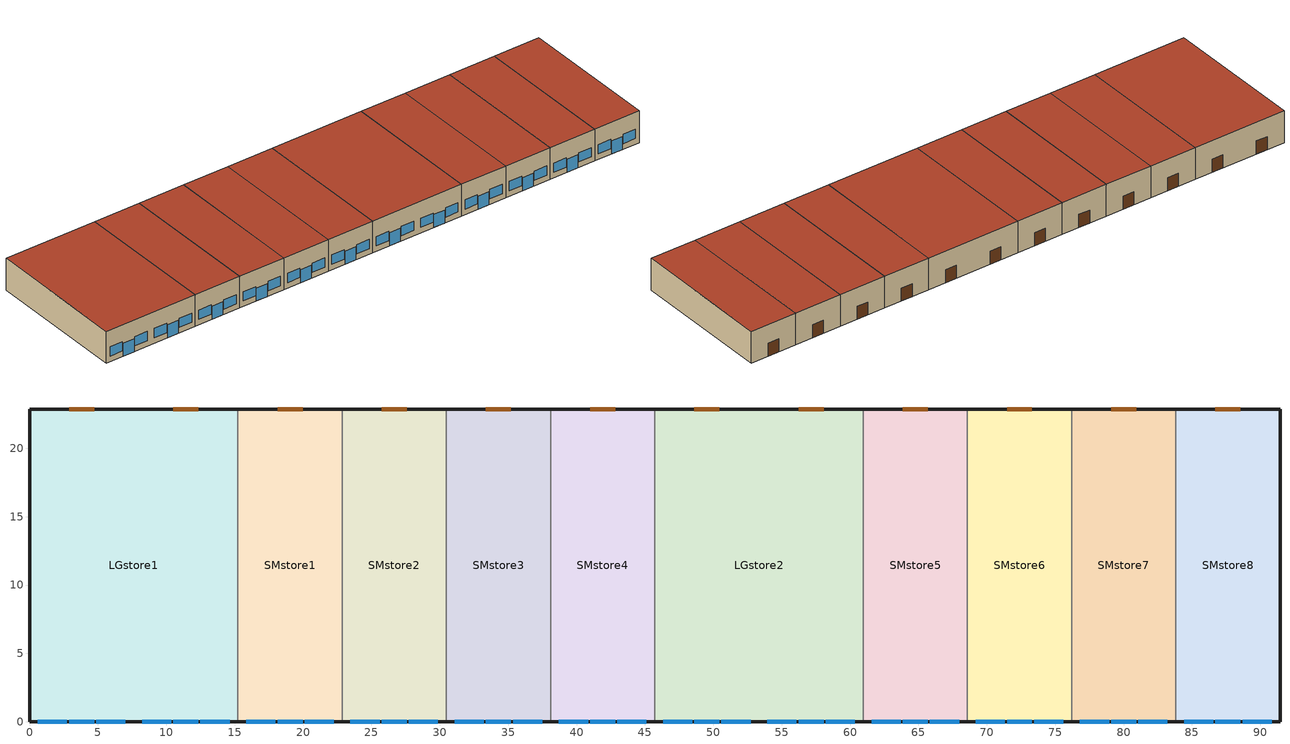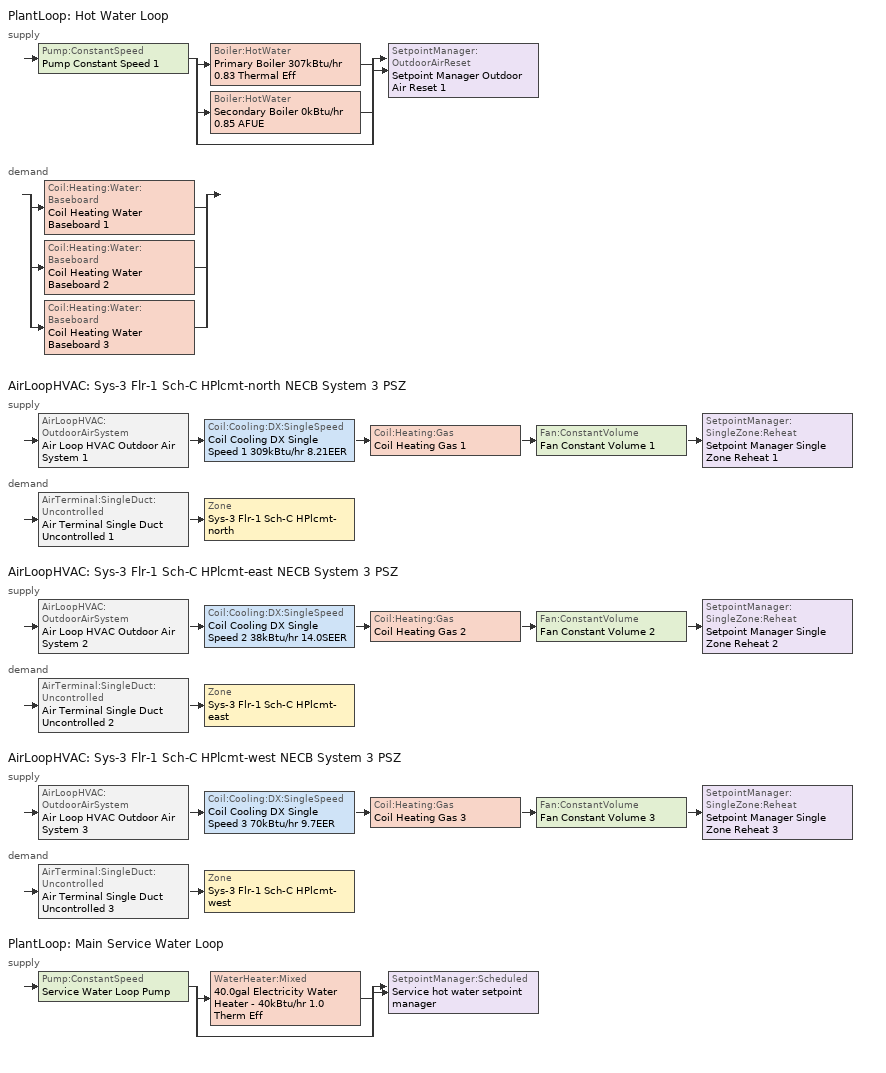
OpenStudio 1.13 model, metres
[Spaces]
SMstore2
 floor ground: 30.48,22.86 30.48,0 22.86,0 22.86,22.86 z0
 wall outside: 22.86,0 30.48,0 / 30.48,22.86 22.86,22.86 z0:5.18
 wall to SMstore3: 30.48,0 30.48,22.86 z0:5.18
 wall to SMstore1: 22.86,22.86 22.86,0 z0:5.18
 window: 23.47,0 25.6,0 / 27.74,0 29.87,0 z0.91:2.43; 25.76,0 27.58,0 z0:2.13
 door: 27.58,22.86 25.76,22.86 z0:2.13
 roof outside: 30.48,0 30.48,22.86 22.86,22.86 22.86,0 z5.18
SMstore7
 floor ground: 83.82,22.86 83.82,0 76.2,0 76.2,22.86 z0
 wall outside: 76.2,0 83.82,0 / 83.82,22.86 76.2,22.86 z0:5.18
 wall to SMstore6: 76.2,22.86 76.2,0 z0:5.18
 wall to SMstore8: 83.82,0 83.82,22.86 z0:5.18
 window: 81.08,0 83.21,0 / 76.81,0 78.94,0 z0.91:2.43; 79.1,0 80.92,0 z0:2.13
 door: 80.92,22.86 79.1,22.86 z0:2.13
 roof outside: 83.82,0 83.82,22.86 76.2,22.86 76.2,0 z5.18
SMstore3
 floor ground: 38.1,22.86 38.1,0 30.48,0 30.48,22.86 z0
 wall outside: 30.48,0 38.1,0 / 38.1,22.86 30.48,22.86 z0:5.18
 wall to SMstore4: 38.1,0 38.1,22.86 z0:5.18
 window: 31.09,0 33.22,0 / 35.36,0 37.49,0 z0.91:2.43; 33.38,0 35.2,0 z0:2.13
 door: 35.2,22.86 33.38,22.86 z0:2.13
 roof outside: 38.1,0 38.1,22.86 30.48,22.86 30.48,0 z5.18
SMstore1
 floor ground: 22.86,22.86 22.86,0 15.24,0 15.24,22.86 z0
 wall outside: 15.24,0 22.86,0 / 22.86,22.86 15.24,22.86 z0:5.18
 wall to LGstore1: 15.24,22.86 15.24,0 z0:5.18
 window: 15.85,0 17.98,0 / 20.12,0 22.25,0 z0.91:2.43; 18.14,0 19.97,0 z0:2.13
 door: 19.97,22.86 18.14,22.86 z0:2.13
 roof outside: 22.86,0 22.86,22.86 15.24,22.86 15.24,0 z5.18
LGstore2
 floor ground: 60.96,22.86 60.96,0 45.72,0 45.72,22.86 z0
 wall outside: 45.72,0 60.96,0 / 60.96,22.86 45.72,22.86 z0:5.18
 wall to SMstore5: 60.96,0 60.96,22.86 z0:5.18
 wall to SMstore4: 45.72,22.86 45.72,0 z0:5.18
 window: 48.62,0 50.44,0 / 56.24,0 58.06,0 z0:2.13; 46.33,0 48.46,0 / 58.22,0 60.35,0 / 53.95,0 56.08,0 / 50.6,0 52.73,0 z0.91:2.43
 door: 50.44,22.86 48.62,22.86 / 58.06,22.86 56.24,22.86 z0:2.13
 roof outside: 60.96,0 60.96,22.86 45.72,22.86 45.72,0 z5.18
SMstore8
 floor ground: 91.44,22.86 91.44,0 83.82,0 83.82,22.86 z0
 wall outside: 83.82,0 91.44,0 91.44,22.86 83.82,22.86 z0:5.18
 window: 86.72,0 88.54,0 z0:2.13; 84.43,0 86.56,0 / 88.7,0 90.83,0 z0.91:2.43
 door: 88.54,22.86 86.72,22.86 z0:2.13
 roof outside: 91.44,0 91.44,22.86 83.82,22.86 83.82,0 z5.18
SMstore5
 floor ground: 68.58,22.86 68.58,0 60.96,0 60.96,22.86 z0
 wall outside: 60.96,0 68.58,0 / 68.58,22.86 60.96,22.86 z0:5.18
 wall to SMstore6: 68.58,0 68.58,22.86 z0:5.18
 window: 61.57,0 63.7,0 / 65.84,0 67.97,0 z0.91:2.43; 63.86,0 65.68,0 z0:2.13
 door: 65.68,22.86 63.86,22.86 z0:2.13
 roof outside: 68.58,0 68.58,22.86 60.96,22.86 60.96,0 z5.18
SMstore4
 floor ground: 45.72,22.86 45.72,0 38.1,0 38.1,22.86 z0
 wall outside: 38.1,0 45.72,0 / 45.72,22.86 38.1,22.86 z0:5.18
 window: 41,0 42.82,0 z0:2.13; 38.71,0 40.84,0 / 42.98,0 45.11,0 z0.91:2.43
 door: 42.82,22.86 41,22.86 z0:2.13
 roof outside: 45.72,0 45.72,22.86 38.1,22.86 38.1,0 z5.18
SMstore6
 floor ground: 76.2,22.86 76.2,0 68.58,0 68.58,22.86 z0
 wall outside: 68.58,0 76.2,0 / 76.2,22.86 68.58,22.86 z0:5.18
 window: 73.46,0 75.59,0 / 69.19,0 71.32,0 z0.91:2.43; 71.48,0 73.3,0 z0:2.13
 door: 73.3,22.86 71.48,22.86 z0:2.13
 roof outside: 76.2,0 76.2,22.86 68.58,22.86 68.58,0 z5.18
LGstore1
 floor ground: 15.24,22.86 15.24,0 0,0 0,22.86 z0
 wall outside: 15.24,22.86 0,22.86 0,0 15.24,0 z0:5.18
 window: 8.23,0 10.36,0 / 0.61,0 2.74,0 / 4.88,0 7.01,0 / 12.5,0 14.63,0 z0.91:2.43; 10.52,0 12.35,0 / 2.9,0 4.73,0 z0:2.13
 door: 4.73,22.86 2.9,22.86 / 12.35,22.86 10.52,22.86 z0:2.13
 roof outside: 15.24,0 15.24,22.86 0,22.86 0,0 z5.18
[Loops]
PlantLoop 'Hot Water Loop'
 supply: Pump:ConstantSpeed 'Pump Constant Speed 1' > split
  | Boiler:HotWater 'Primary Boiler 307kBtu/hr 0.83 Thermal Eff'
  | Boiler:HotWater 'Secondary Boiler 0kBtu/hr 0.85 AFUE'
  | bypass
  join > SetpointManager:OutdoorAirReset 'Setpoint Manager Outdoor Air Reset 1'
 demand: split
  | Coil:Heating:Water:Baseboard 'Coil Heating Water Baseboard 1'
  | Coil:Heating:Water:Baseboard 'Coil Heating Water Baseboard 2'
  | Coil:Heating:Water:Baseboard 'Coil Heating Water Baseboard 3'
AirLoopHVAC 'Sys-3 Flr-1 Sch-C HPlcmt-north NECB System 3 PSZ'
 supply: AirLoopHVAC:OutdoorAirSystem 'Air Loop HVAC Outdoor Air System 1' > Coil:Cooling:DX:SingleSpeed 'Coil Cooling DX Single Speed 1 309kBtu/hr 8.21EER' > Coil:Heating:Gas 'Coil Heating Gas 1' > Fan:ConstantVolume 'Fan Constant Volume 1' > SetpointManager:SingleZone:Reheat 'Setpoint Manager Single Zone Reheat 1'
 demand: AirTerminal:SingleDuct:Uncontrolled 'Air Terminal Single Duct Uncontrolled 1' > Zone 'Sys-3 Flr-1 Sch-C HPlcmt-north'
AirLoopHVAC 'Sys-3 Flr-1 Sch-C HPlcmt-east NECB System 3 PSZ'
 supply: AirLoopHVAC:OutdoorAirSystem 'Air Loop HVAC Outdoor Air System 2' > Coil:Cooling:DX:SingleSpeed 'Coil Cooling DX Single Speed 2 38kBtu/hr 14.0SEER' > Coil:Heating:Gas 'Coil Heating Gas 2' > Fan:ConstantVolume 'Fan Constant Volume 2' > SetpointManager:SingleZone:Reheat 'Setpoint Manager Single Zone Reheat 2'
 demand: AirTerminal:SingleDuct:Uncontrolled 'Air Terminal Single Duct Uncontrolled 2' > Zone 'Sys-3 Flr-1 Sch-C HPlcmt-east'
AirLoopHVAC 'Sys-3 Flr-1 Sch-C HPlcmt-west NECB System 3 PSZ'
 supply: AirLoopHVAC:OutdoorAirSystem 'Air Loop HVAC Outdoor Air System 3' > Coil:Cooling:DX:SingleSpeed 'Coil Cooling DX Single Speed 3 70kBtu/hr 9.7EER' > Coil:Heating:Gas 'Coil Heating Gas 3' > Fan:ConstantVolume 'Fan Constant Volume 3' > SetpointManager:SingleZone:Reheat 'Setpoint Manager Single Zone Reheat 3'
 demand: AirTerminal:SingleDuct:Uncontrolled 'Air Terminal Single Duct Uncontrolled 3' > Zone 'Sys-3 Flr-1 Sch-C HPlcmt-west'
PlantLoop 'Main Service Water Loop'
 supply: Pump:ConstantSpeed 'Service Water Loop Pump' > split
  | WaterHeater:Mixed '40.0gal Electricity Water Heater - 40kBtu/hr 1.0 Therm Eff'
  | bypass
  join > SetpointManager:Scheduled 'Service hot water setpoint manager'
[ClimateZones]
Climate Zone Institution Name 1=ASHRAE; Climate Zone Document Name 1=ANSI/ASHRAE Standard 169; Climate Zone Document Year 1=2006; Climate Zone Institution Name 2=CEC; Climate Zone Document Name 2=California Climate Zone Descriptions; Climate Zone Document Year 2=1995
[Building]
NECB 2011-RetailStripmall-NECB HDD Method-CAN_ON_Toronto.716240_CWEC.epw created: 2016-11-24 16:45:50 +0000: Default Construction Set=NECB 2011 - StMall - NECB HDD Method; Standards Building Type=RetailStripmall
[Site]
Toronto Int'l_ON_CAN: Latitude {deg}=43.67; Longitude {deg}=-79.63; Time Zone {hr}=-5; Elevation {m}=173; Terrain=City
[Site:GroundTemperature:BuildingSurface]
19.527, 19.502, 19.536, 19.598, 20.002, 21.64, 22.225, 22.375, 21.449, 20.121, 19.802, 19.633
[Site:WaterMainsTemperature]
Calculation Method=Correlation; Annual Average Outdoor Air Temperature {C}=7.35833; Maximum Difference In Monthly Average Outdoor Air Temperatures {deltaC}=26.6
[SizingPeriod:DesignDay] Barometric Pressure {Pa}=99264; Sky Clearness=0; Rain Indicator=0; Snow Indicator=0; Day of Month=21; Daylight Saving Time Indicator=0; Humidity Indicating Type=Wetbulb; Dry-Bulb Temperature Range Modifier Type=DefaultMultipliers
Name | Maximum Dry-Bulb Temperature {C} | Daily Dry-Bulb Temperature Range {deltaC} | Humidity Indicating Conditions at Maximum Dry-Bulb | Wind Speed {m/s} | Wind Direction {deg} | Month | Day Type | Solar Model Indicator | ASHRAE Taub | ASHRAE Taud
Toronto Int'l Ann Htg 99.6% Condns DB | -18.8 | 0 | -18.8 | 4.3 | 340 | 1 | WinterDesignDay | ASHRAEClearSky
Toronto Int'l Ann Clg .4% Condns DB=>MWB | 31.2 | 10.2 | 22.2 | 5.8 | 270 | 7 | SummerDesignDay | ASHRAETau | 0.473 | 1.952
[Material:NoMass] Thermal Absorptance=0.9; Solar Absorptance=0.7
Name | Roughness | Thermal Resistance {m2-K/W} | Visible Absorptance
CP02 CARPET PAD | VeryRough | 0.21648 | 0.8
Typical Insulation R-13.06 | Smooth | 2.2993 | 0.7
Typical Carpet Pad | Smooth | 0.21648 | 0.8
Typical Insulation R-10.11 | Smooth | 1.78074 | 0.7
Typical Insulation R-19.63 | Smooth | 3.4567 | 0.7
Typical Insulation R-0.58 | Smooth | 0.101875 | 0.7
Typical Insulation R-1.15 | Smooth | 0.202527 | 0.7
[Material]
Name | Roughness | Thickness {m} | Conductivity {W/m-K} | Density {kg/m3} | Specific Heat {J/kg-K} | Thermal Absorptance | Solar Absorptance | Visible Absorptance
100mm Normalweight concrete floor | MediumSmooth | 0.1016 | 2.31 | 2322 | 832
G01 13mm gypsum board | Smooth | 0.0127 | 0.16 | 800 | 1090 | 0.9 | 0.7 | 0.5
4 in. Normalweight Concrete Floor | MediumRough | 0.1016 | 2.31 | 2322 | 832 | 0.9 | 0.7 | 0.7
1IN Stucco | Smooth | 0.0253 | 0.6918 | 1858 | 837 | 0.9 | 0.7 | 0.92
8IN CONCRETE HW RefBldg | Rough | 0.2032 | 1.311 | 2240 | 836.8 | 0.9 | 0.7 | 0.7
1/2IN Gypsum | Smooth | 0.0127 | 0.16 | 784.9 | 830 | 0.9 | 0.4 | 0.4
Metal Roof Surface; F08 Metal surface | Smooth | 0.0008 | 45.28 | 7824 | 500 | 0.9 | 0.7 | 0.7
6 in. Normalweight Concrete Floor | MediumRough | 0.1524 | 2.31 | 2322 | 832 | 0.9 | 0.7 | 0.7
G05 25mm wood | MediumSmooth | 0.0254 | 0.15 | 608 | 1630 | 0.9 | 0.5 | 0.5
[Construction]
Typical Insulated Exterior Mass Floor R-15.63: Typical Insulation R-13.06, 4 in. Normalweight Concrete Floor, Typical Carpet Pad
Typical Insulated Exterior Mass Wall R-12.5: 1IN Stucco, 8IN CONCRETE HW RefBldg, Typical Insulation R-10.11, 1/2IN Gypsum
Typical Insulated Metal Building Roof R-20.41: Metal Roof Surface, Typical Insulation R-19.63
Typical Interior Floor: 100mm Normalweight concrete floor, CP02 CARPET PAD
Typical Interior Wall: G01 13mm gypsum board, G01 13mm gypsum board
Typical Interior Ceiling: CP02 CARPET PAD, 100mm Normalweight concrete floor
Typical Insulated Carpeted 6in Slab Floor: 6 in. Normalweight Concrete Floor, Typical Carpet Pad
U 0.55 SHGC 0.31 Dbl Ref-D Tint 6mm/6mm Air: REF D TINT 6MM, AIR 6MM, CLEAR 6MM
Typical Insulated Metal Door R-1.43: F08 Metal surface, Typical Insulation R-0.58
U 0.35 SHGC 0.35 Dbl LoE (e2-.1) Tint 6mm/13mm Air: LoE TINT 6MM, AIR 13MM, CLEAR 6MM
Typical Overhead Door R-2.0: Typical Insulation R-1.15
U 0.48 SHGC 0.40 Dbl Ref-D Clr 6mm/13mm: REF D CLEAR 6MM, AIR 13MM, CLEAR 6MM
Typical Interior Window: Clear 3mm
Typical Interior Door; Typical Interior Partition: G05 25mm wood
[DefaultConstructionSet]
NECB 2011 - StMall - NECB HDD Method: Default Exterior Surface Constructions=Default Surface Constructions 1; Default Interior Surface Constructions=Default Surface Constructions 2; Default Ground Contact Surface Constructions=Default Surface Constructions 3; Default Exterior SubSurface Constructions=Default Sub Surface Constructions 1; Default Interior SubSurface Constructions=Default Sub Surface Constructions 2; Interior Partition Construction=Typical Interior Partition
[DefaultSurfaceConstructions]
Name | Floor Construction | Wall Construction | Roof Ceiling Construction
Default Surface Constructions 1 | Typical Insulated Exterior Mass Floor R-15.63 | Typical Insulated Exterior Mass Wall R-12.5 | Typical Insulated Metal Building Roof R-20.41
Default Surface Constructions 2 | Typical Interior Floor | Typical Interior Wall | Typical Interior Ceiling
Default Surface Constructions 3 | Typical Insulated Carpeted 6in Slab Floor | Typical Insulated Carpeted 6in Slab Floor | Typical Insulated Carpeted 6in Slab Floor
[DefaultSubSurfaceConstructions]
Name | Fixed Window Construction | Operable Window Construction | Door Construction | Glass Door Construction | Overhead Door Construction | Skylight Construction | Tubular Daylight Dome Construction | Tubular Daylight Diffuser Construction
Default Sub Surface Constructions 1 | U 0.55 SHGC 0.31 Dbl Ref-D Tint 6mm/6mm Air | U 0.55 SHGC 0.31 Dbl Ref-D Tint 6mm/6mm Air | Typical Insulated Metal Door R-1.43 | U 0.35 SHGC 0.35 Dbl LoE (e2-.1) Tint 6mm/13mm Air | Typical Overhead Door R-2.0 | U 0.48 SHGC 0.40 Dbl Ref-D Clr 6mm/13mm | Typical Interior Window | Typical Interior Window
Default Sub Surface Constructions 2 | Typical Interior Window | Typical Interior Window | Typical Interior Door
[WindowMaterial:Glazing] Optical Data Type=SpectralAverage; Infrared Transmittance at Normal Incidence=0; Front Side Infrared Hemispherical Emissivity=0.84; Conductivity {W/m-K}=0.9; Dirt Correction Factor for Solar and Visible Transmittance=1; Solar Diffusing=No
Name | Thickness {m} | Solar Transmittance at Normal Incidence | Front Side Solar Reflectance at Normal Incidence | Back Side Solar Reflectance at Normal Incidence | Visible Transmittance at Normal Incidence | Front Side Visible Reflectance at Normal Incidence | Back Side Visible Reflectance at Normal Incidence | Back Side Infrared Hemispherical Emissivity
REF D TINT 6MM | 0.006 | 0.3 | 0.14 | 0.36 | 0.25 | 0.18 | 0.45 | 0.82
CLEAR 6MM | 0.006 | 0.775 | 0.071 | 0.071 | 0.881 | 0.08 | 0.08 | 0.84
LoE TINT 6MM | 0.006 | 0.36 | 0.093 | 0.2 | 0.5 | 0.035 | 0.054 | 0.1
REF D CLEAR 6MM | 0.006 | 0.429 | 0.308 | 0.379 | 0.334 | 0.453 | 0.505 | 0.82
Clear 3mm | 0.003 | 0.837 | 0.075 | 0.075 | 0.898 | 0.081 | 0.081 | 0.84
[WindowMaterial:Gas] Gas Type=Air
Name | Thickness {m}
AIR 6MM | 0.0063
AIR 13MM | 0.0127
[Space] Space Type=Space Function Retail - sales; Building Story=Building Story 1; Part of Total Floor Area=Yes
Name | Thermal Zone
SMstore2; SMstore7; SMstore3; SMstore1; LGstore2; SMstore5; SMstore4; SMstore6 | Sys-3 Flr-1 Sch-C HPlcmt-north
LGstore1 | Sys-3 Flr-1 Sch-C HPlcmt-west
SMstore8 | Sys-3 Flr-1 Sch-C HPlcmt-east
[SpaceType]
Space Function Retail - sales: Default Schedule Set=Space Function Retail - sales Schedule Set; Design Specification Outdoor Air Object=Space Function Retail - sales Ventilation; Standards Building Type=Space Function; Standards Space Type=Retail - sales
[People:Definition]
Space Function Retail - sales People Definition: Number of People Calculation Method=People/Area; People per Space Floor Area {person/m2}=0.0333681; Fraction Radiant=0.3
[People]
Space Function Retail - sales People: People Definition=Space Function Retail - sales People Definition; Space or SpaceType=Space Function Retail - sales; Work Efficiency Schedule=Work Efficiency Schedule; Clothing Insulation Schedule=Clothing Schedule; Air Velocity Schedule=Air Velocity Schedule
[Lights:Definition]
Space Function Retail - sales Lights Definition: Design Level Calculation Method=Watts/Area; Watts per Space Floor Area {W/m2}=18.0998; Fraction Radiant=0.5; Fraction Visible=0.2
[Lights]
Space Function Retail - sales Lights: Lights Definition=Space Function Retail - sales Lights Definition; Space or SpaceType=Space Function Retail - sales
[ElectricEquipment:Definition]
Space Function Retail - sales Elec Equip Definition: Design Level Calculation Method=Watts/Area; Watts per Space Floor Area {W/m2}=2.49998; Fraction Radiant=0.5
[ElectricEquipment]
Space Function Retail - sales Elec Equip: Electric Equipment Definition=Space Function Retail - sales Elec Equip Definition; Space or SpaceType=Space Function Retail - sales
[DesignSpecification:OutdoorAir]
Space Function Retail - sales Ventilation: Outdoor Air Method=Sum; Outdoor Air Flow per Floor Area {m3/s-m2}=0.00118364
[DefaultScheduleSet]
Space Function Retail - sales Schedule Set: Number of People Schedule=NECB-C-Occupancy; People Activity Level Schedule=NECB-Activity; Lighting Schedule=NECB-C-Lighting; Electric Equipment Schedule=NECB-C-Electric-Equipment; Infiltration Schedule=Always On
[ThermostatSetpoint:DualSetpoint] Heating Setpoint Temperature Schedule=NECB-C-Thermostat Setpoint-Heating; Cooling Setpoint Temperature Schedule=NECB-C-Thermostat Setpoint-Cooling
Space Function Retail - sales Thermostat 11; Space Function Retail - sales Thermostat 12; Space Function Retail - sales Thermostat 13
[SpaceInfiltration:DesignFlowRate] Schedule=Always On Discrete; Design Flow Rate Calculation Method=Flow/ExteriorArea; Flow per Exterior Surface Area {m3/s-m2}=0.00025; Constant Term Coefficient=0; Temperature Term Coefficient=0; Velocity Term Coefficient=0.224; Velocity Squared Term Coefficient=0
Name | Space or SpaceType
LGstore1 Infiltration | LGstore1
LGstore2 Infiltration | LGstore2
SMstore1 Infiltration | SMstore1
SMstore2 Infiltration | SMstore2
SMstore3 Infiltration | SMstore3
SMstore4 Infiltration | SMstore4
SMstore5 Infiltration | SMstore5
SMstore6 Infiltration | SMstore6
SMstore7 Infiltration | SMstore7
SMstore8 Infiltration | SMstore8
[BuildingStory]
Building Story 1: Nominal Z Coordinate {m}=0
[ThermalZone] Use Ideal Air Loads=No
Name | Thermostat
Sys-3 Flr-1 Sch-C HPlcmt-north | Space Function Retail - sales Thermostat 11
Sys-3 Flr-1 Sch-C HPlcmt-east | Space Function Retail - sales Thermostat 12
Sys-3 Flr-1 Sch-C HPlcmt-west | Space Function Retail - sales Thermostat 13
[Sizing:Zone] Zone Cooling Design Supply Air Temperature Input Method=SupplyAirTemperature; Zone Cooling Design Supply Air Temperature {C}=13; Zone Cooling Design Supply Air Temperature Difference {deltaC}=11.11; Zone Heating Design Supply Air Temperature Input Method=SupplyAirTemperature; Zone Heating Design Supply Air Temperature {C}=43; Zone Heating Design Supply Air Temperature Difference {deltaC}=11.11; Zone Cooling Design Supply Air Humidity Ratio {kg-H2O/kg-air}=0.0085; Zone Heating Design Supply Air Humidity Ratio {kg-H2O/kg-air}=0.008; Zone Heating Sizing Factor=1.3; Zone Cooling Sizing Factor=1.1; Cooling Design Air Flow Method=DesignDay; Heating Design Air Flow Method=DesignDay; Account for Dedicated Outdoor Air System=No; Dedicated Outdoor Air System Control Strategy=NeutralSupplyAir; Dedicated Outdoor Air Low Setpoint Temperature for Design {C}=autosize; Dedicated Outdoor Air High Setpoint Temperature for Design {C}=autosize
Sys-3 Flr-1 Sch-C HPlcmt-north; Sys-3 Flr-1 Sch-C HPlcmt-east; Sys-3 Flr-1 Sch-C HPlcmt-west
[Zone equipment]
Sys-3 Flr-1 Sch-C HPlcmt-north: Air Terminal Single Duct Uncontrolled 1, Zone HVAC Baseboard Convective Water 1
Sys-3 Flr-1 Sch-C HPlcmt-east: Air Terminal Single Duct Uncontrolled 2, Zone HVAC Baseboard Convective Water 2
Sys-3 Flr-1 Sch-C HPlcmt-west: Air Terminal Single Duct Uncontrolled 3, Zone HVAC Baseboard Convective Water 3
[PlantLoop] Plant Loop Volume {m3}=Autocalculate; Load Distribution Scheme=Optimal
Name | Fluid Type | Maximum Loop Temperature {C} | Minimum Loop Temperature {C}
Hot Water Loop | Water
Main Service Water Loop |  | 60 | 10
[Sizing:Plant] Loop Type=Heating; Sizing Option=NonCoincident; Zone Timesteps in Averaging Window=1; Coincident Sizing Factor Mode=None
Name | Design Loop Exit Temperature {C} | Loop Design Temperature Difference {deltaC}
Hot Water Loop | 82 | 16
Main Service Water Loop | 60 | 5
[Pump:ConstantSpeed] Rated Flow Rate {m3/s}=autosize; Rated Power Consumption {W}=autosize; Fraction of Motor Inefficiencies to Fluid Stream=0; Pump Control Type=Intermittent
Name | Rated Pump Head {Pa} | Motor Efficiency
Pump Constant Speed 1 | 179352 | 0.855
Service Water Loop Pump | 0.001 | 1
[Boiler:HotWater] Fuel Type=NaturalGas; Water Outlet Upper Temperature Limit {C}=99; Boiler Flow Mode=ConstantFlow; Parasitic Electric Load {W}=0; Sizing Factor=1
Name | Nominal Capacity {W} | Nominal Thermal Efficiency | Normalized Boiler Efficiency Curve
Primary Boiler 307kBtu/hr 0.83 Thermal Eff | 90028.7 | 0.83 | BOILER-EFFFPLR-NECB2011
Secondary Boiler 0kBtu/hr 0.85 AFUE | 0.001 | 0.85 | BOILER-EFFFPLR-NECB2011 1
[SetpointManager:OutdoorAirReset]
Setpoint Manager Outdoor Air Reset 1: Control Variable=Temperature; Setpoint at Outdoor Low Temperature {C}=82; Outdoor Low Temperature {C}=-16; Setpoint at Outdoor High Temperature {C}=60; Outdoor High Temperature {C}=0
[AirLoopHVAC] Design Supply Air Flow Rate {m3/s}=AutoSize
Name | Availability Schedule | Availability Manager
Sys-3 Flr-1 Sch-C HPlcmt-north NECB System 3 PSZ | Sys-3 Flr-1 Sch-C HPlcmt-north NECB System 3 PSZ Occ Sch | Availability Manager Night Cycle 2
Sys-3 Flr-1 Sch-C HPlcmt-east NECB System 3 PSZ | Sys-3 Flr-1 Sch-C HPlcmt-east NECB System 3 PSZ Occ Sch | Availability Manager Night Cycle 1
Sys-3 Flr-1 Sch-C HPlcmt-west NECB System 3 PSZ | Sys-3 Flr-1 Sch-C HPlcmt-west NECB System 3 PSZ Occ Sch | Availability Manager Night Cycle 3
[Sizing:System] Type of Load to Size On=Sensible; Design Outdoor Air Flow Rate {m3/s}=Autosize; Minimum System Air Flow Ratio=1; Preheat Design Temperature {C}=7; Preheat Design Humidity Ratio {kg-H2O/kg-Air}=0.008; Precool Design Temperature {C}=13; Precool Design Humidity Ratio {kg-H2O/kg-Air}=0.008; Central Cooling Design Supply Air Temperature {C}=13; Central Heating Design Supply Air Temperature {C}=43; Sizing Option=NonCoincident; 100% Outdoor Air in Cooling=No; 100% Outdoor Air in Heating=No; Central Cooling Design Supply Air Humidity Ratio {kg-H2O/kg-Air}=0.0085; Central Heating Design Supply Air Humidity Ratio {kg-H2O/kg-Air}=0.008; Cooling Design Air Flow Method=DesignDay; Cooling Design Air Flow Rate {m3/s}=0; Heating Design Air Flow Method=DesignDay; Heating Design Air Flow Rate {m3/s}=0; System Outdoor Air Method=ZoneSum; Zone Maximum Outdoor Air Fraction=1; Cooling Supply Air Flow Rate Per Floor Area {m3/s-m2}=0.00996765; Cooling Fraction of Autosized Cooling Supply Air Flow Rate=1; Cooling Supply Air Flow Rate Per Unit Cooling Capacity {m3/s-W}=3.94755e-05; Heating Supply Air Flow Rate Per Floor Area {m3/s-m2}=0.00996765; Heating Fraction of Autosized Heating Supply Air Flow Rate=1; Heating Fraction of Autosized Cooling Supply Air Flow Rate=1; Heating Supply Air Flow Rate Per Unit Heating Capacity {m3/s-W}=3.15882e-05; Cooling Design Capacity Method=CoolingDesignCapacity; Cooling Design Capacity {W}=autosize; Cooling Design Capacity Per Floor Area {W/m2}=234.7; Fraction of Autosized Cooling Design Capacity=1; Heating Design Capacity Method=HeatingDesignCapacity; Heating Design Capacity {W}=autosize; Heating Design Capacity Per Floor Area {W/m2}=157; Fraction of Autosized Heating Design Capacity=1; Central Cooling Capacity Control Method=OnOff
Sys-3 Flr-1 Sch-C HPlcmt-north NECB System 3 PSZ; Sys-3 Flr-1 Sch-C HPlcmt-east NECB System 3 PSZ; Sys-3 Flr-1 Sch-C HPlcmt-west NECB System 3 PSZ
[Fan:ConstantVolume] Availability Schedule=Always On Discrete; Fan Efficiency=0.39975; Pressure Rise {Pa}=640; Maximum Flow Rate {m3/s}=AutoSize; Motor Efficiency=0.615
Fan Constant Volume 1; Fan Constant Volume 2; Fan Constant Volume 3
[Coil:Heating:Gas] Availability Schedule=Always On Discrete; Gas Burner Efficiency=0.8; Nominal Capacity {W}=AutoSize; Parasitic Electric Load {W}=0; Parasitic Gas Load {W}=0
Coil Heating Gas 1; Coil Heating Gas 2; Coil Heating Gas 3
[Coil:Cooling:DX:SingleSpeed] Availability Schedule=Always On Discrete; Rated Total Cooling Capacity {W}=autosize; Rated Sensible Heat Ratio=autosize; Rated Air Flow Rate {m3/s}=autosize; Rated Evaporator Fan Power Per Volume Flow Rate {W/(m3/s)}=773.3; Condenser Type=AirCooled; Evaporative Condenser Effectiveness=0; Evaporative Condenser Air Flow Rate {m3/s}=Autosize; Evaporative Condenser Pump Rated Power Consumption {W}=Autosize; Crankcase Heater Capacity {W}=0; Maximum Outdoor Dry-Bulb Temperature for Crankcase Heater Operation {C}=0; Basin Heater Capacity {W/K}=0; Basin Heater Setpoint Temperature {C}=10
Name | Rated COP {W/W} | Total Cooling Capacity Function of Temperature Curve | Total Cooling Capacity Function of Flow Fraction Curve | Energy Input Ratio Function of Temperature Curve | Energy Input Ratio Function of Flow Fraction Curve | Part Load Fraction Correlation Curve
Coil Cooling DX Single Speed 1 309kBtu/hr 8.21EER | 2.97362 | DXCOOL-NECB2011-REF-CAPFT | DXCOOL-NECB2011-REF-CAPFFLOW | DXCOOL-NECB2011-REF-COOLEIRFT | DXCOOL-NECB2011-REF-COOLEIRFFLOW | DXCOOL-NECB2011-REF-COOLPLFFPLR
Coil Cooling DX Single Speed 2 38kBtu/hr 14.0SEER | 3.8248 | DXCOOL-NECB2011-REF-CAPFT 1 | DXCOOL-NECB2011-REF-CAPFFLOW 1 | DXCOOL-NECB2011-REF-COOLEIRFT 1 | DXCOOL-NECB2011-REF-COOLEIRFFLOW 1 | DXCOOL-NECB2011-REF-COOLPLFFPLR 1
Coil Cooling DX Single Speed 3 70kBtu/hr 9.7EER | 3.33149 | DXCOOL-NECB2011-REF-CAPFT 2 | DXCOOL-NECB2011-REF-CAPFFLOW 2 | DXCOOL-NECB2011-REF-COOLEIRFT 2 | DXCOOL-NECB2011-REF-COOLEIRFFLOW 2 | DXCOOL-NECB2011-REF-COOLPLFFPLR 2
[Controller:OutdoorAir] Minimum Outdoor Air Flow Rate {m3/s}=Autosize; Maximum Outdoor Air Flow Rate {m3/s}=Autosize; Economizer Control Action Type=ModulateFlow; Lockout Type=NoLockout; Minimum Limit Type=FixedMinimum; High Humidity Control=No; Heat Recovery Bypass Control Type=BypassWhenWithinEconomizerLimits
Name | Economizer Control Type | Minimum Outdoor Air Schedule | Controller Mechanical Ventilation | Economizer Maximum Limit Dry-Bulb Temperature {C} | Economizer Maximum Limit Enthalpy {J/kg} | Economizer Minimum Limit Dry-Bulb Temperature {C}
Controller Outdoor Air 1 | DifferentialEnthalpy | Sys-3 Flr-1 Sch-C HPlcmt-north NECB System 3 PSZ Occ Sch | Controller Mechanical Ventilation 1
Controller Outdoor Air 2 | NoEconomizer | Sys-3 Flr-1 Sch-C HPlcmt-east NECB System 3 PSZ Occ Sch | Controller Mechanical Ventilation 2 | 28 | 64000 | -100
Controller Outdoor Air 3 | DifferentialEnthalpy | Sys-3 Flr-1 Sch-C HPlcmt-west NECB System 3 PSZ Occ Sch | Controller Mechanical Ventilation 3
[Controller:MechanicalVentilation] Availability Schedule=Always On Discrete; System Outdoor Air Method=ZoneSum
Controller Mechanical Ventilation 1; Controller Mechanical Ventilation 2; Controller Mechanical Ventilation 3
[AirLoopHVAC:OutdoorAirSystem]
Name | Controller
Air Loop HVAC Outdoor Air System 1 | Controller Outdoor Air 1
Air Loop HVAC Outdoor Air System 2 | Controller Outdoor Air 2
Air Loop HVAC Outdoor Air System 3 | Controller Outdoor Air 3
[SetpointManager:SingleZone:Reheat] Minimum Supply Air Temperature {C}=12.8; Maximum Supply Air Temperature {C}=13
Name | Control Zone
Setpoint Manager Single Zone Reheat 1 | Sys-3 Flr-1 Sch-C HPlcmt-north
Setpoint Manager Single Zone Reheat 2 | Sys-3 Flr-1 Sch-C HPlcmt-east
Setpoint Manager Single Zone Reheat 3 | Sys-3 Flr-1 Sch-C HPlcmt-west
[AirTerminal:SingleDuct:Uncontrolled] Availability Schedule=Always On Discrete; Maximum Air Flow Rate {m3/s}=AutoSize
Air Terminal Single Duct Uncontrolled 1; Air Terminal Single Duct Uncontrolled 2; Air Terminal Single Duct Uncontrolled 3
[Coil:Heating:Water:Baseboard] Heating Design Capacity Method=HeatingDesignCapacity; Heating Design Capacity {W}=autosize; Heating Design Capacity Per Floor Area {W/m2}=0; Fraction of Autosized Heating Design Capacity=0.8
Coil Heating Water Baseboard 1; Coil Heating Water Baseboard 2; Coil Heating Water Baseboard 3
[ZoneHVAC:Baseboard:Convective:Water] Availability Schedule=Always On Discrete
Name | Heating Coil
Zone HVAC Baseboard Convective Water 1 | Coil Heating Water Baseboard 1
Zone HVAC Baseboard Convective Water 2 | Coil Heating Water Baseboard 2
Zone HVAC Baseboard Convective Water 3 | Coil Heating Water Baseboard 3
[SetpointManager:Scheduled]
Service hot water setpoint manager: Control Variable=Temperature; Schedule=Service Water Loop Temp - 140F
[WaterHeater:Mixed]
40.0gal Electricity Water Heater - 40kBtu/hr 1.0 Therm Eff: Tank Volume {m3}=0.151416; Setpoint Temperature Schedule=Service Water Loop Temp - 140F; Deadband Temperature Difference {deltaC}=2; Maximum Temperature Limit {C}=82.2222; Heater Control Type=Cycle; Heater Maximum Capacity {W}=11722.8; Heater Fuel Type=Electricity; Heater Thermal Efficiency=1; Off Cycle Parasitic Fuel Consumption Rate {W}=19.9992; Off Cycle Parasitic Fuel Type=Electricity; Off Cycle Parasitic Heat Fraction to Tank=0.8; On Cycle Parasitic Fuel Consumption Rate {W}=19.9992; On Cycle Parasitic Fuel Type=Electricity; On Cycle Parasitic Heat Fraction to Tank=0; Ambient Temperature Indicator=Schedule; Ambient Temperature Schedule=Water Heater Ambient Temp Schedule - 70F; Off Cycle Loss Coefficient to Ambient Temperature {W/K}=1.80728; On Cycle Loss Coefficient to Ambient Temperature {W/K}=1.80728; Use Side Effectiveness=1; Source Side Effectiveness=1; Use Side Design Flow Rate {m3/s}=autosize; Source Side Design Flow Rate {m3/s}=autosize; Indirect Water Heating Recovery Time {hr}=1.5
[AvailabilityManager:NightCycle] Control Type=CycleOnAny; Thermostat Tolerance {deltaC}=1; Cycling Run Time {s}=3600
Availability Manager Night Cycle 1; Availability Manager Night Cycle 2; Availability Manager Night Cycle 3
[Schedule:Ruleset]
Name | Default Day Schedule | Summer Design Day Schedule | Winter Design Day Schedule
Clothing Schedule | Clothing Schedule Default Winter Clothes
Air Velocity Schedule | Air Velocity Schedule Default
Work Efficiency Schedule | Work Efficiency Schedule Default
NECB-C-Occupancy | NECB-C-Occupancy Default
NECB-Activity | NECB-Activity Default | NECB-Activity Summer Design Day | NECB-Activity Winter Design Day
NECB-C-Lighting | NECB-C-Lighting Default
NECB-C-Electric-Equipment | NECB-C-Electric-Equipment Default
Always On | Always On Default
NECB-C-Thermostat Setpoint-Heating | NECB-C-Thermostat Setpoint-Heating Default
NECB-C-Thermostat Setpoint-Cooling | NECB-C-Thermostat Setpoint-Cooling Default
Service Water Loop Temp - 140F | Service Water Loop Temp - 140F Default
Water Heater Ambient Temp Schedule - 70F | Water Heater Ambient Temp Schedule - 70F Default
Sys-3 Flr-1 Sch-C HPlcmt-east NECB System 3 PSZ Occ Sch | Sys-3 Flr-1 Sch-C HPlcmt-east NECB System 3 PSZ Occ Sch Default | Sys-3 Flr-1 Sch-C HPlcmt-east NECB System 3 PSZ Occ Sch Summer Design Day | Sys-3 Flr-1 Sch-C HPlcmt-east NECB System 3 PSZ Occ Sch Winter Design Day
Sys-3 Flr-1 Sch-C HPlcmt-north NECB System 3 PSZ Occ Sch | Sys-3 Flr-1 Sch-C HPlcmt-north NECB System 3 PSZ Occ Sch Default | Sys-3 Flr-1 Sch-C HPlcmt-north NECB System 3 PSZ Occ Sch Summer Design Day | Sys-3 Flr-1 Sch-C HPlcmt-north NECB System 3 PSZ Occ Sch Winter Design Day
Sys-3 Flr-1 Sch-C HPlcmt-west NECB System 3 PSZ Occ Sch | Sys-3 Flr-1 Sch-C HPlcmt-west NECB System 3 PSZ Occ Sch Default | Sys-3 Flr-1 Sch-C HPlcmt-west NECB System 3 PSZ Occ Sch Summer Design Day | Sys-3 Flr-1 Sch-C HPlcmt-west NECB System 3 PSZ Occ Sch Winter Design Day
[Schedule:Day]
Clothing Schedule Default Winter Clothes; Always On Default; Sys-3 Flr-1 Sch-C HPlcmt-east NECB System 3 PSZ Occ Sch Default; Sys-3 Flr-1 Sch-C HPlcmt-east NECB System 3 PSZ Occ Sch Winter Design Day; Sys-3 Flr-1 Sch-C HPlcmt-east NECB System 3 PSZ Occ Sch Summer Design Day; Sys-3 Flr-1 Sch-C HPlcmt-north NECB System 3 PSZ Occ Sch Default; Sys-3 Flr-1 Sch-C HPlcmt-north NECB System 3 PSZ Occ Sch Winter Design Day; Sys-3 Flr-1 Sch-C HPlcmt-north NECB System 3 PSZ Occ Sch Summer Design Day; Sys-3 Flr-1 Sch-C HPlcmt-west NECB System 3 PSZ Occ Sch Default; Sys-3 Flr-1 Sch-C HPlcmt-west NECB System 3 PSZ Occ Sch Winter Design Day; Sys-3 Flr-1 Sch-C HPlcmt-west NECB System 3 PSZ Occ Sch Summer Design Day: 24, 0, 1
Clothing Schedule Summer Clothes: 24, 0, 0.5
Air Velocity Schedule Default: 24, 0, 0.2
Work Efficiency Schedule Default: 24, 0, 0
NECB-C-Occupancy Default; NECB-C-Occupancy Default|Wkdy Day: 8, 0, 0, 9, 0, 0.1, 10, 0, 0.2, 12, 0, 0.5, 16, 0, 0.7, 17, 0, 0.8, 18, 0, 0.7, 19, 0, 0.5, 21, 0, 0.3, 24, 0, 0
NECB-C-Occupancy Sat Day: 8, 0, 0, 9, 0, 0.1, 10, 0, 0.2, 11, 0, 0.5, 12, 0, 0.6, 13, 0, 0.8, 16, 0, 0.9, 17, 0, 0.8, 18, 0, 0.7, 19, 0, 0.5, 21, 0, 0.2, 24, 0, 0
NECB-C-Occupancy Sun|Hol Day: 10, 0, 0, 11, 0, 0.1, 13, 0, 0.2, 18, 0, 0.4, 19, 0, 0.2, 24, 0, 0
NECB-Activity Default; NECB-Activity Winter Design Day; NECB-Activity Summer Design Day: 24, 0, 130
NECB-C-Lighting Default; NECB-C-Lighting Default|Wkdy Day; NECB-C-Lighting Sat Day; NECB-C-Electric-Equipment Default; NECB-C-Electric-Equipment Default|Wkdy Day; NECB-C-Electric-Equipment Sat Day: 8, 0, 0.05, 9, 0, 0.5, 19, 0, 0.9, 20, 0, 0.6, 21, 0, 0.5, 24, 0, 0.05
NECB-C-Lighting Sun|Hol Day; NECB-C-Electric-Equipment Sun|Hol Day: 10, 0, 0.05, 11, 0, 0.5, 18, 0, 0.9, 19, 0, 0.6, 24, 0, 0.05
NECB-C-Thermostat Setpoint-Heating Default; NECB-C-Thermostat Setpoint-Heating Default|Wkdy Day; NECB-C-Thermostat Setpoint-Heating Sat Day: 7, 0, 18, 8, 0, 20, 21, 0, 22, 24, 0, 18
NECB-C-Thermostat Setpoint-Heating Sun|Hol Day: 9, 0, 18, 10, 0, 20, 19, 0, 22, 24, 0, 18
NECB-C-Thermostat Setpoint-Cooling Default; NECB-C-Thermostat Setpoint-Cooling Default|Wkdy Day; NECB-C-Thermostat Setpoint-Cooling Sat Day: 7, 0, 35, 21, 0, 24, 24, 0, 35
NECB-C-Thermostat Setpoint-Cooling Sun|Hol Day: 9, 0, 35, 19, 0, 24, 24, 0, 35
Service Water Loop Temp - 140F Default: 24, 0, 60
Water Heater Ambient Temp Schedule - 70F Default: 24, 0, 21.1111
Sys-3 Flr-1 Sch-C HPlcmt-east NECB System 3 PSZ Occ Sch Monday; Sys-3 Flr-1 Sch-C HPlcmt-east NECB System 3 PSZ Occ Sch Tuesday; Sys-3 Flr-1 Sch-C HPlcmt-east NECB System 3 PSZ Occ Sch Wednesday; Sys-3 Flr-1 Sch-C HPlcmt-east NECB System 3 PSZ Occ Sch Thursday; Sys-3 Flr-1 Sch-C HPlcmt-east NECB System 3 PSZ Occ Sch Friday; Sys-3 Flr-1 Sch-C HPlcmt-east NECB System 3 PSZ Occ Sch Saturday; Sys-3 Flr-1 Sch-C HPlcmt-north NECB System 3 PSZ Occ Sch Monday; Sys-3 Flr-1 Sch-C HPlcmt-north NECB System 3 PSZ Occ Sch Tuesday; Sys-3 Flr-1 Sch-C HPlcmt-north NECB System 3 PSZ Occ Sch Wednesday; Sys-3 Flr-1 Sch-C HPlcmt-north NECB System 3 PSZ Occ Sch Thursday; Sys-3 Flr-1 Sch-C HPlcmt-north NECB System 3 PSZ Occ Sch Friday; Sys-3 Flr-1 Sch-C HPlcmt-north NECB System 3 PSZ Occ Sch Saturday; Sys-3 Flr-1 Sch-C HPlcmt-west NECB System 3 PSZ Occ Sch Monday; Sys-3 Flr-1 Sch-C HPlcmt-west NECB System 3 PSZ Occ Sch Tuesday; Sys-3 Flr-1 Sch-C HPlcmt-west NECB System 3 PSZ Occ Sch Wednesday; Sys-3 Flr-1 Sch-C HPlcmt-west NECB System 3 PSZ Occ Sch Thursday; Sys-3 Flr-1 Sch-C HPlcmt-west NECB System 3 PSZ Occ Sch Friday; Sys-3 Flr-1 Sch-C HPlcmt-west NECB System 3 PSZ Occ Sch Saturday: 9, 0, 0, 21, 0, 1, 24, 0, 0
Sys-3 Flr-1 Sch-C HPlcmt-east NECB System 3 PSZ Occ Sch Sunday; Sys-3 Flr-1 Sch-C HPlcmt-north NECB System 3 PSZ Occ Sch Sunday; Sys-3 Flr-1 Sch-C HPlcmt-west NECB System 3 PSZ Occ Sch Sunday: 11, 0, 0, 19, 0, 1, 24, 0, 0
[Schedule:Rule] Date Specification Type=DateRange; Start Day=1
Name | Schedule Ruleset | Rule Order | Day Schedule | Start Month | End Month | End Day | Apply Monday | Apply Tuesday | Apply Wednesday | Apply Thursday | Apply Friday | Apply Saturday | Apply Sunday
Schedule Rule 1 | Clothing Schedule | 0 | Clothing Schedule Summer Clothes | 5 | 9 | 30
Schedule Rule 2 | NECB-C-Occupancy | 2 | NECB-C-Occupancy Default|Wkdy Day | 1 | 12 | 31 | Yes | Yes | Yes | Yes | Yes
Schedule Rule 3 | NECB-C-Occupancy | 1 | NECB-C-Occupancy Sat Day | 1 | 12 | 31 |  |  |  |  |  | Yes
Schedule Rule 4 | NECB-C-Occupancy | 0 | NECB-C-Occupancy Sun|Hol Day | 1 | 12 | 31 |  |  |  |  |  |  | Yes
Schedule Rule 5 | NECB-C-Lighting | 2 | NECB-C-Lighting Default|Wkdy Day | 1 | 12 | 31 | Yes | Yes | Yes | Yes | Yes
Schedule Rule 6 | NECB-C-Lighting | 1 | NECB-C-Lighting Sat Day | 1 | 12 | 31 |  |  |  |  |  | Yes
Schedule Rule 7 | NECB-C-Lighting | 0 | NECB-C-Lighting Sun|Hol Day | 1 | 12 | 31 |  |  |  |  |  |  | Yes
Schedule Rule 8 | NECB-C-Electric-Equipment | 2 | NECB-C-Electric-Equipment Default|Wkdy Day | 1 | 12 | 31 | Yes | Yes | Yes | Yes | Yes
Schedule Rule 9 | NECB-C-Electric-Equipment | 1 | NECB-C-Electric-Equipment Sat Day | 1 | 12 | 31 |  |  |  |  |  | Yes
Schedule Rule 10 | NECB-C-Electric-Equipment | 0 | NECB-C-Electric-Equipment Sun|Hol Day | 1 | 12 | 31 |  |  |  |  |  |  | Yes
Schedule Rule 11 | NECB-C-Thermostat Setpoint-Heating | 2 | NECB-C-Thermostat Setpoint-Heating Default|Wkdy Day | 1 | 12 | 31 | Yes | Yes | Yes | Yes | Yes
Schedule Rule 12 | NECB-C-Thermostat Setpoint-Heating | 1 | NECB-C-Thermostat Setpoint-Heating Sat Day | 1 | 12 | 31 |  |  |  |  |  | Yes
Schedule Rule 13 | NECB-C-Thermostat Setpoint-Heating | 0 | NECB-C-Thermostat Setpoint-Heating Sun|Hol Day | 1 | 12 | 31 |  |  |  |  |  |  | Yes
Schedule Rule 14 | NECB-C-Thermostat Setpoint-Cooling | 2 | NECB-C-Thermostat Setpoint-Cooling Default|Wkdy Day | 1 | 12 | 31 | Yes | Yes | Yes | Yes | Yes
Schedule Rule 15 | NECB-C-Thermostat Setpoint-Cooling | 1 | NECB-C-Thermostat Setpoint-Cooling Sat Day | 1 | 12 | 31 |  |  |  |  |  | Yes
Schedule Rule 16 | NECB-C-Thermostat Setpoint-Cooling | 0 | NECB-C-Thermostat Setpoint-Cooling Sun|Hol Day | 1 | 12 | 31 |  |  |  |  |  |  | Yes
Sys-3 Flr-1 Sch-C HPlcmt-east NECB System 3 PSZ Occ Sch Monday Rule | Sys-3 Flr-1 Sch-C HPlcmt-east NECB System 3 PSZ Occ Sch | 6 | Sys-3 Flr-1 Sch-C HPlcmt-east NECB System 3 PSZ Occ Sch Monday | 1 | 12 | 25 | Yes
Sys-3 Flr-1 Sch-C HPlcmt-east NECB System 3 PSZ Occ Sch Tuesday Rule | Sys-3 Flr-1 Sch-C HPlcmt-east NECB System 3 PSZ Occ Sch | 5 | Sys-3 Flr-1 Sch-C HPlcmt-east NECB System 3 PSZ Occ Sch Tuesday | 1 | 12 | 26 |  | Yes
Sys-3 Flr-1 Sch-C HPlcmt-east NECB System 3 PSZ Occ Sch Wednesday Rule | Sys-3 Flr-1 Sch-C HPlcmt-east NECB System 3 PSZ Occ Sch | 4 | Sys-3 Flr-1 Sch-C HPlcmt-east NECB System 3 PSZ Occ Sch Wednesday | 1 | 12 | 27 |  |  | Yes
Sys-3 Flr-1 Sch-C HPlcmt-east NECB System 3 PSZ Occ Sch Thursday Rule | Sys-3 Flr-1 Sch-C HPlcmt-east NECB System 3 PSZ Occ Sch | 3 | Sys-3 Flr-1 Sch-C HPlcmt-east NECB System 3 PSZ Occ Sch Thursday | 1 | 12 | 28 |  |  |  | Yes
Sys-3 Flr-1 Sch-C HPlcmt-east NECB System 3 PSZ Occ Sch Friday Rule | Sys-3 Flr-1 Sch-C HPlcmt-east NECB System 3 PSZ Occ Sch | 2 | Sys-3 Flr-1 Sch-C HPlcmt-east NECB System 3 PSZ Occ Sch Friday | 1 | 12 | 29 |  |  |  |  | Yes
Sys-3 Flr-1 Sch-C HPlcmt-east NECB System 3 PSZ Occ Sch Saturday Rule | Sys-3 Flr-1 Sch-C HPlcmt-east NECB System 3 PSZ Occ Sch | 1 | Sys-3 Flr-1 Sch-C HPlcmt-east NECB System 3 PSZ Occ Sch Saturday | 1 | 12 | 30 |  |  |  |  |  | Yes
Sys-3 Flr-1 Sch-C HPlcmt-east NECB System 3 PSZ Occ Sch Sunday Rule | Sys-3 Flr-1 Sch-C HPlcmt-east NECB System 3 PSZ Occ Sch | 0 | Sys-3 Flr-1 Sch-C HPlcmt-east NECB System 3 PSZ Occ Sch Sunday | 1 | 12 | 31 |  |  |  |  |  |  | Yes
Sys-3 Flr-1 Sch-C HPlcmt-north NECB System 3 PSZ Occ Sch Monday Rule | Sys-3 Flr-1 Sch-C HPlcmt-north NECB System 3 PSZ Occ Sch | 6 | Sys-3 Flr-1 Sch-C HPlcmt-north NECB System 3 PSZ Occ Sch Monday | 1 | 12 | 25 | Yes
Sys-3 Flr-1 Sch-C HPlcmt-north NECB System 3 PSZ Occ Sch Tuesday Rule | Sys-3 Flr-1 Sch-C HPlcmt-north NECB System 3 PSZ Occ Sch | 5 | Sys-3 Flr-1 Sch-C HPlcmt-north NECB System 3 PSZ Occ Sch Tuesday | 1 | 12 | 26 |  | Yes
Sys-3 Flr-1 Sch-C HPlcmt-north NECB System 3 PSZ Occ Sch Wednesday Rule | Sys-3 Flr-1 Sch-C HPlcmt-north NECB System 3 PSZ Occ Sch | 4 | Sys-3 Flr-1 Sch-C HPlcmt-north NECB System 3 PSZ Occ Sch Wednesday | 1 | 12 | 27 |  |  | Yes
Sys-3 Flr-1 Sch-C HPlcmt-north NECB System 3 PSZ Occ Sch Thursday Rule | Sys-3 Flr-1 Sch-C HPlcmt-north NECB System 3 PSZ Occ Sch | 3 | Sys-3 Flr-1 Sch-C HPlcmt-north NECB System 3 PSZ Occ Sch Thursday | 1 | 12 | 28 |  |  |  | Yes
Sys-3 Flr-1 Sch-C HPlcmt-north NECB System 3 PSZ Occ Sch Friday Rule | Sys-3 Flr-1 Sch-C HPlcmt-north NECB System 3 PSZ Occ Sch | 2 | Sys-3 Flr-1 Sch-C HPlcmt-north NECB System 3 PSZ Occ Sch Friday | 1 | 12 | 29 |  |  |  |  | Yes
Sys-3 Flr-1 Sch-C HPlcmt-north NECB System 3 PSZ Occ Sch Saturday Rule | Sys-3 Flr-1 Sch-C HPlcmt-north NECB System 3 PSZ Occ Sch | 1 | Sys-3 Flr-1 Sch-C HPlcmt-north NECB System 3 PSZ Occ Sch Saturday | 1 | 12 | 30 |  |  |  |  |  | Yes
Sys-3 Flr-1 Sch-C HPlcmt-north NECB System 3 PSZ Occ Sch Sunday Rule | Sys-3 Flr-1 Sch-C HPlcmt-north NECB System 3 PSZ Occ Sch | 0 | Sys-3 Flr-1 Sch-C HPlcmt-north NECB System 3 PSZ Occ Sch Sunday | 1 | 12 | 31 |  |  |  |  |  |  | Yes
Sys-3 Flr-1 Sch-C HPlcmt-west NECB System 3 PSZ Occ Sch Monday Rule | Sys-3 Flr-1 Sch-C HPlcmt-west NECB System 3 PSZ Occ Sch | 6 | Sys-3 Flr-1 Sch-C HPlcmt-west NECB System 3 PSZ Occ Sch Monday | 1 | 12 | 25 | Yes
Sys-3 Flr-1 Sch-C HPlcmt-west NECB System 3 PSZ Occ Sch Tuesday Rule | Sys-3 Flr-1 Sch-C HPlcmt-west NECB System 3 PSZ Occ Sch | 5 | Sys-3 Flr-1 Sch-C HPlcmt-west NECB System 3 PSZ Occ Sch Tuesday | 1 | 12 | 26 |  | Yes
Sys-3 Flr-1 Sch-C HPlcmt-west NECB System 3 PSZ Occ Sch Wednesday Rule | Sys-3 Flr-1 Sch-C HPlcmt-west NECB System 3 PSZ Occ Sch | 4 | Sys-3 Flr-1 Sch-C HPlcmt-west NECB System 3 PSZ Occ Sch Wednesday | 1 | 12 | 27 |  |  | Yes
Sys-3 Flr-1 Sch-C HPlcmt-west NECB System 3 PSZ Occ Sch Thursday Rule | Sys-3 Flr-1 Sch-C HPlcmt-west NECB System 3 PSZ Occ Sch | 3 | Sys-3 Flr-1 Sch-C HPlcmt-west NECB System 3 PSZ Occ Sch Thursday | 1 | 12 | 28 |  |  |  | Yes
Sys-3 Flr-1 Sch-C HPlcmt-west NECB System 3 PSZ Occ Sch Friday Rule | Sys-3 Flr-1 Sch-C HPlcmt-west NECB System 3 PSZ Occ Sch | 2 | Sys-3 Flr-1 Sch-C HPlcmt-west NECB System 3 PSZ Occ Sch Friday | 1 | 12 | 29 |  |  |  |  | Yes
Sys-3 Flr-1 Sch-C HPlcmt-west NECB System 3 PSZ Occ Sch Saturday Rule | Sys-3 Flr-1 Sch-C HPlcmt-west NECB System 3 PSZ Occ Sch | 1 | Sys-3 Flr-1 Sch-C HPlcmt-west NECB System 3 PSZ Occ Sch Saturday | 1 | 12 | 30 |  |  |  |  |  | Yes
Sys-3 Flr-1 Sch-C HPlcmt-west NECB System 3 PSZ Occ Sch Sunday Rule | Sys-3 Flr-1 Sch-C HPlcmt-west NECB System 3 PSZ Occ Sch | 0 | Sys-3 Flr-1 Sch-C HPlcmt-west NECB System 3 PSZ Occ Sch Sunday | 1 | 12 | 31 |  |  |  |  |  |  | Yes
[Schedule:Constant]
Always On Discrete: Value=1
[Curve:Biquadratic] Minimum Value of x=13; Maximum Value of x=24; Minimum Value of y=24; Maximum Value of y=46
Name | Coefficient1 Constant | Coefficient2 x | Coefficient3 x**2 | Coefficient4 y | Coefficient5 y**2 | Coefficient6 x*y
DXCOOL-NECB2011-REF-CAPFT; DXCOOL-NECB2011-REF-CAPFT 1; DXCOOL-NECB2011-REF-CAPFT 2 | 0.867905 | 0.0142459 | 0.00055436 | -0.0075575 | 3.3e-05 | -0.0001918
DXCOOL-NECB2011-REF-COOLEIRFT; DXCOOL-NECB2011-REF-COOLEIRFT 1; DXCOOL-NECB2011-REF-COOLEIRFT 2 | 0.116936 | 0.0284933 | -0.0004112 | 0.0214108 | 0.00016103 | -0.0006791
[Curve:Quadratic] Coefficient1 Constant=1; Coefficient2 x=0; Coefficient3 x**2=0; Minimum Value of x=0; Maximum Value of x=1
DXCOOL-NECB2011-REF-CAPFFLOW; DXCOOL-NECB2011-REF-COOLEIRFFLOW; DXCOOL-NECB2011-REF-CAPFFLOW 1; DXCOOL-NECB2011-REF-COOLEIRFFLOW 1; DXCOOL-NECB2011-REF-CAPFFLOW 2; DXCOOL-NECB2011-REF-COOLEIRFFLOW 2
[Curve:Cubic] Maximum Value of x=1
Name | Coefficient1 Constant | Coefficient2 x | Coefficient3 x**2 | Coefficient4 x**3 | Minimum Value of x
DXCOOL-NECB2011-REF-COOLPLFFPLR; DXCOOL-NECB2011-REF-COOLPLFFPLR 1; DXCOOL-NECB2011-REF-COOLPLFFPLR 2 | 0.0277 | 4.9151 | -8.184 | 4.2702 | 0.7
BOILER-EFFFPLR-NECB2011; BOILER-EFFFPLR-NECB2011 1 | 0.2901 | 2.6664 | -3.764 | 1.82 | 0
